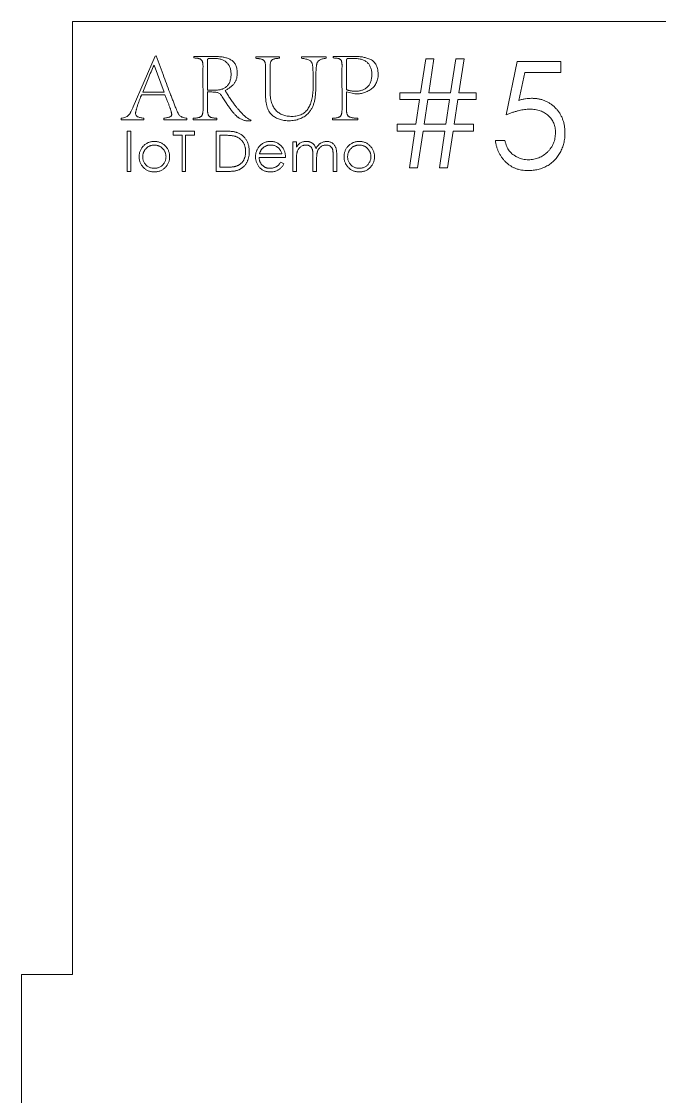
# Model space of a CAD drawing. Header units: millimetres. Extents: x 66 to 8082, y 89 to 5825.
# Drawn here: x 1377.4 to 1528, y 2016.9 to 2270.7 of the extents above; entities that cross this region are included whole.
import ezdxf

# ---------------------------------------------------------------- set-up
doc = ezdxf.new("R2010")
doc.units = ezdxf.units.MM
doc.layers.add('CUT THROUGH- Outside Line', color=3, linetype='Continuous')
doc.layers.add('FILL- 3mm', color=1, linetype='Continuous')

msp = doc.modelspace()

# ---------------------------------------------------------------- linework, layer by layer
at = {"layer": 'CUT THROUGH- Outside Line', "linetype": 'Continuous', "lineweight": 15}
for p, q in [((1389.39, 2270.71), (1389.39, 2045.71)), ((1531.39, 2270.71), (1389.39, 2270.71)), ((1377.39, 2045.71), (1377.39, 1745.71)), ((1389.39, 2045.71), (1377.39, 2045.71))]:
    msp.add_line(p, q, dxfattribs=at)
at = {"layer": 'FILL- 3mm', "linetype": 'Continuous', "lineweight": 15}
for p, q in [((1408.9, 2262.51), (1403.73, 2250.55)), ((1409.19, 2262.63), (1408.9, 2262.51)), ((1410.79, 2258.23), (1409.19, 2262.63)), ((1423.42, 2262.41), (1418.04, 2262.42)), ((1418.04, 2262.42), (1418.04, 2262.11)), ((1421.3, 2254.49), (1421.3, 2261.41)), ((1438.25, 2262.39), (1432.67, 2262.39)), ((1432.67, 2262.39), (1432.67, 2262.02)), ((1438.24, 2262.02), (1438.25, 2262.39)), ((1449.29, 2262.39), (1443.43, 2262.39)), ((1443.43, 2262.39), (1443.43, 2262.02)), ((1449.28, 2262.02), (1449.29, 2262.39)), ((1456.4, 2262.41), (1450.94, 2262.42)), ((1450.94, 2262.42), (1450.94, 2262.11)), ((1454.1, 2254.61), (1454.1, 2261.35)), ((1471.58, 2253.87), (1472.78, 2261.93)), ((1472.78, 2261.93), (1474.73, 2261.93)), ((1474.73, 2261.93), (1473.52, 2253.87)), ((1478.66, 2253.87), (1479.87, 2261.93)), ((1479.87, 2261.93), (1481.82, 2261.93)), ((1481.82, 2261.93), (1480.61, 2253.87)), ((1491.8, 2248.71), (1494.37, 2261.28)), ((1494.37, 2261.28), (1504.69, 2261.28)), ((1504.69, 2261.28), (1504.69, 2258.7)), ((1408.66, 2260.42), (1408.71, 2260.42)), ((1408.71, 2260.42), (1411.03, 2254.05)), ((1420.22, 2259.77), (1420.23, 2250.2)), ((1434.97, 2259.57), (1434.98, 2253.59)), ((1436.05, 2254.33), (1436.05, 2259.57)), ((1453.02, 2259.73), (1453.03, 2250.26)), ((1496.14, 2258.7), (1494.78, 2252.09)), ((1504.69, 2258.7), (1496.14, 2258.7)), ((1446.2, 2256.45), (1446.2, 2255.2)), ((1446.83, 2255.32), (1446.84, 2256.45)), ((1411.03, 2254.05), (1406.02, 2254.05)), ((1422.74, 2254.49), (1421.3, 2254.49)), ((1421.3, 2250.2), (1421.3, 2254.08)), ((1454.1, 2250.21), (1454.1, 2254.11)), ((1454.1, 2254.11), (1456.04, 2253.66)), ((1466.66, 2253.87), (1471.58, 2253.87)), ((1466.66, 2252.26), (1466.66, 2253.87)), ((1473.52, 2253.87), (1478.66, 2253.87)), ((1480.61, 2253.87), (1484.71, 2253.87)), ((1484.71, 2253.87), (1484.71, 2252.26)), ((1405.73, 2253.41), (1411.24, 2253.42)), ((1471.33, 2252.26), (1466.66, 2252.26)), ((1470.46, 2246.46), (1471.33, 2252.26)), ((1473.28, 2252.26), (1472.41, 2246.46)), ((1478.42, 2252.26), (1473.28, 2252.26)), ((1477.55, 2246.46), (1478.42, 2252.26)), ((1480.37, 2252.26), (1479.5, 2246.46)), ((1484.71, 2252.26), (1480.37, 2252.26)), ((1400.87, 2247.87), (1400.87, 2247.49)), ((1400.87, 2247.49), (1406.28, 2247.49)), ((1406.28, 2247.49), (1406.28, 2247.87)), ((1410.98, 2247.87), (1410.98, 2247.49)), ((1410.98, 2247.49), (1416.44, 2247.49)), ((1416.44, 2247.49), (1416.44, 2247.87)), ((1417.92, 2247.87), (1417.92, 2247.49)), ((1417.92, 2247.49), (1423.52, 2247.49)), ((1423.52, 2247.49), (1423.52, 2247.87)), ((1431.48, 2247.25), (1431.56, 2247.45)), ((1450.79, 2247.87), (1450.79, 2247.49)), ((1450.79, 2247.49), (1456.74, 2247.49)), ((1456.74, 2247.49), (1456.74, 2247.87)), ((1466.02, 2246.46), (1470.46, 2246.46)), ((1466.02, 2244.85), (1466.02, 2246.46)), ((1472.41, 2246.46), (1477.55, 2246.46)), ((1479.5, 2246.46), (1484.06, 2246.46)), ((1484.06, 2246.46), (1484.06, 2244.85)), ((1402.33, 2244.84), (1403.18, 2244.84)), ((1402.33, 2235.32), (1402.33, 2244.84)), ((1403.18, 2244.84), (1403.18, 2235.32)), ((1413.2, 2244.84), (1418.2, 2244.84)), ((1413.2, 2243.86), (1413.2, 2244.84)), ((1415.27, 2243.86), (1413.2, 2243.86)), ((1415.27, 2235.32), (1415.27, 2243.86)), ((1416.13, 2243.86), (1416.13, 2235.32)), ((1418.2, 2243.86), (1416.13, 2243.86)), ((1418.2, 2244.84), (1418.2, 2243.86)), ((1423.33, 2244.84), (1425.26, 2244.84)), ((1423.33, 2235.32), (1423.33, 2244.84)), ((1424.19, 2243.86), (1424.19, 2236.29)), ((1424.86, 2243.86), (1424.19, 2243.86)), ((1470.22, 2244.85), (1466.02, 2244.85)), ((1468.92, 2236.15), (1470.22, 2244.85)), ((1472.17, 2244.85), (1470.87, 2236.15)), ((1477.31, 2244.85), (1472.17, 2244.85)), ((1476.01, 2236.15), (1477.31, 2244.85)), ((1479.26, 2244.85), (1477.95, 2236.15)), ((1484.06, 2244.85), (1479.26, 2244.85)), ((1441.41, 2242.28), (1442.26, 2242.28)), ((1441.41, 2235.32), (1441.41, 2242.28)), ((1442.26, 2242.28), (1442.26, 2241.07)), ((1489.22, 2242.59), (1491.47, 2242.59)), ((1439.7, 2238.61), (1433.47, 2238.61)), ((1433.56, 2239.47), (1438.84, 2239.47)), ((1446.17, 2235.32), (1446.17, 2238.86)), ((1450.93, 2235.32), (1450.93, 2239.09)), ((1451.79, 2239.09), (1451.79, 2235.32)), ((1424.19, 2236.29), (1425.28, 2236.29)), ((1438.57, 2237.51), (1439.33, 2237.12)), ((1442.26, 2238.25), (1442.26, 2235.32)), ((1447.02, 2238.02), (1447.02, 2235.32)), ((1470.87, 2236.15), (1468.92, 2236.15)), ((1477.95, 2236.15), (1476.01, 2236.15)), ((1403.18, 2235.32), (1402.33, 2235.32)), ((1416.13, 2235.32), (1415.27, 2235.32)), ((1426.28, 2235.32), (1423.33, 2235.32)), ((1442.26, 2235.32), (1441.41, 2235.32)), ((1447.02, 2235.32), (1446.17, 2235.32)), ((1451.79, 2235.32), (1450.93, 2235.32))]:
    msp.add_line(p, q, dxfattribs=at)
for points, knots in [([(1418.04, 2262.11), (1418.15, 2262.1), (1418.37, 2262.09), (1418.68, 2262.06), (1418.96, 2262.02), (1419.21, 2261.96), (1419.43, 2261.9), (1419.61, 2261.82), (1419.76, 2261.72), (1419.88, 2261.62), (1419.98, 2261.49), (1420.05, 2261.33), (1420.12, 2261.14), (1420.17, 2260.92), (1420.2, 2260.68), (1420.22, 2260.4), (1420.23, 2260.09), (1420.23, 2259.88), (1420.22, 2259.77)], [0, 0, 0, 0, 0.089186, 0.170664, 0.243625, 0.309343, 0.367389, 0.418052, 0.463292, 0.503694, 0.54379, 0.589223, 0.640229, 0.697066, 0.761835, 0.833317, 0.912662, 1, 1, 1, 1]), ([(1421.3, 2261.41), (1421.3, 2261.46), (1421.3, 2261.56), (1421.31, 2261.68), (1421.33, 2261.78), (1421.36, 2261.87), (1421.42, 2261.94), (1421.48, 2261.95), (1421.51, 2261.95)], [0, 0, 0, 0, 0.238334, 0.438584, 0.593058, 0.707364, 0.867753, 1, 1, 1, 1]), ([(1421.51, 2261.95), (1421.57, 2261.96), (1421.73, 2261.98), (1422, 2261.99), (1422.36, 2262), (1422.62, 2262), (1422.76, 2262)], [0, 0, 0, 0, 0.157258, 0.374293, 0.657019, 1, 1, 1, 1]), ([(1422.76, 2262), (1422.91, 2262), (1423.21, 2262), (1423.64, 2261.95), (1424.05, 2261.89), (1424.43, 2261.79), (1424.79, 2261.67), (1425.13, 2261.51), (1425.44, 2261.33), (1425.73, 2261.11), (1425.99, 2260.87), (1426.22, 2260.59), (1426.41, 2260.28), (1426.56, 2259.94), (1426.69, 2259.56), (1426.78, 2259.15), (1426.83, 2258.71), (1426.84, 2258.4), (1426.85, 2258.25)], [0, 0, 0, 0, 0.071695, 0.140422, 0.20541, 0.267571, 0.327331, 0.385887, 0.442601, 0.498856, 0.554935, 0.610907, 0.667717, 0.726994, 0.789325, 0.855467, 0.925512, 1, 1, 1, 1]), ([(1428.32, 2258.61), (1428.31, 2258.8), (1428.29, 2259.15), (1428.2, 2259.66), (1428.07, 2260.12), (1427.9, 2260.53), (1427.68, 2260.9), (1427.41, 2261.22), (1427.1, 2261.48), (1426.75, 2261.7), (1426.38, 2261.88), (1425.99, 2262.04), (1425.59, 2262.16), (1425.17, 2262.27), (1424.75, 2262.35), (1424.32, 2262.39), (1423.87, 2262.42), (1423.57, 2262.41), (1423.42, 2262.41)], [0, 0, 0, 0, 0.0780559, 0.1500811, 0.2173398, 0.2802933, 0.3400858, 0.3977363, 0.4549608, 0.5131013, 0.5724732, 0.6311642, 0.6908321, 0.7505059, 0.8113509, 0.8725118, 0.9358154, 1, 1, 1, 1]), ([(1432.67, 2262.02), (1432.79, 2262.01), (1433.02, 2261.99), (1433.35, 2261.96), (1433.65, 2261.91), (1433.91, 2261.85), (1434.14, 2261.77), (1434.33, 2261.7), (1434.49, 2261.6), (1434.62, 2261.49), (1434.72, 2261.35), (1434.8, 2261.19), (1434.87, 2261), (1434.92, 2260.77), (1434.95, 2260.52), (1434.98, 2260.23), (1434.98, 2259.91), (1434.98, 2259.68), (1434.97, 2259.57)], [0, 0, 0, 0, 0.090003, 0.173003, 0.247225, 0.313439, 0.371782, 0.423583, 0.468644, 0.508396, 0.547847, 0.592715, 0.642189, 0.698905, 0.763354, 0.834173, 0.913261, 1, 1, 1, 1]), ([(1436.05, 2259.57), (1436.05, 2259.68), (1436.04, 2259.89), (1436.05, 2260.2), (1436.06, 2260.48), (1436.1, 2260.73), (1436.15, 2260.96), (1436.21, 2261.16), (1436.29, 2261.33), (1436.38, 2261.49), (1436.5, 2261.61), (1436.65, 2261.73), (1436.84, 2261.81), (1437.05, 2261.89), (1437.3, 2261.95), (1437.59, 2261.99), (1437.9, 2262.01), (1438.13, 2262.02), (1438.24, 2262.02)], [0, 0, 0, 0, 0.083863, 0.161012, 0.2314, 0.296235, 0.353857, 0.406486, 0.454971, 0.497779, 0.540102, 0.586553, 0.637713, 0.695543, 0.759656, 0.831607, 0.911566, 1, 1, 1, 1]), ([(1443.43, 2262.02), (1443.63, 2262), (1443.99, 2261.96), (1444.49, 2261.86), (1444.92, 2261.75), (1445.27, 2261.6), (1445.56, 2261.42), (1445.78, 2261.21), (1445.94, 2260.97), (1445.99, 2260.79), (1446.01, 2260.7)], [0, 0, 0, 0, 0.189029, 0.354137, 0.497237, 0.618134, 0.723504, 0.819328, 0.908684, 1, 1, 1, 1]), ([(1447.07, 2260.72), (1447.1, 2260.81), (1447.15, 2260.98), (1447.28, 2261.22), (1447.48, 2261.43), (1447.74, 2261.61), (1448.05, 2261.75), (1448.41, 2261.87), (1448.83, 2261.96), (1449.12, 2262), (1449.28, 2262.02)], [0, 0, 0, 0, 0.098742, 0.197038, 0.299038, 0.410701, 0.533516, 0.671111, 0.826568, 1, 1, 1, 1]), ([(1450.94, 2262.11), (1451.05, 2262.1), (1451.28, 2262.09), (1451.6, 2262.07), (1451.89, 2262.03), (1452.13, 2261.97), (1452.35, 2261.91), (1452.52, 2261.82), (1452.66, 2261.73), (1452.77, 2261.61), (1452.84, 2261.47), (1452.91, 2261.31), (1452.96, 2261.12), (1453, 2260.9), (1453.02, 2260.65), (1453.04, 2260.37), (1453.04, 2260.06), (1453.03, 2259.84), (1453.02, 2259.73)], [0, 0, 0, 0, 0.091823, 0.174655, 0.249137, 0.314644, 0.371658, 0.420916, 0.464281, 0.502637, 0.542405, 0.58743, 0.638062, 0.695737, 0.76096, 0.832988, 0.912921, 1, 1, 1, 1]), ([(1454.1, 2261.35), (1454.1, 2261.41), (1454.1, 2261.51), (1454.11, 2261.64), (1454.13, 2261.75), (1454.16, 2261.84), (1454.22, 2261.93), (1454.3, 2261.95), (1454.34, 2261.95)], [0, 0, 0, 0, 0.233369, 0.42561, 0.57137, 0.677458, 0.840688, 1, 1, 1, 1]), ([(1454.34, 2261.95), (1454.4, 2261.96), (1454.55, 2261.99), (1454.82, 2262), (1455.17, 2262.01), (1455.43, 2262), (1455.57, 2262)], [0, 0, 0, 0, 0.152156, 0.370009, 0.651579, 1, 1, 1, 1]), ([(1455.57, 2262), (1455.75, 2262), (1456.11, 2262), (1456.61, 2261.96), (1457.09, 2261.89), (1457.53, 2261.79), (1457.93, 2261.66), (1458.3, 2261.5), (1458.64, 2261.3), (1458.94, 2261.08), (1459.2, 2260.82), (1459.44, 2260.53), (1459.63, 2260.21), (1459.79, 2259.86), (1459.92, 2259.48), (1460, 2259.06), (1460.06, 2258.62), (1460.07, 2258.32), (1460.07, 2258.16)], [0, 0, 0, 0, 0.080108, 0.154881, 0.225574, 0.291731, 0.354097, 0.413346, 0.470384, 0.525441, 0.579218, 0.633296, 0.688332, 0.744597, 0.803434, 0.865081, 0.930478, 1, 1, 1, 1]), ([(1461.58, 2258.28), (1461.56, 2258.51), (1461.52, 2258.94), (1461.41, 2259.56), (1461.23, 2260.11), (1461, 2260.6), (1460.73, 2261.02), (1460.39, 2261.36), (1460, 2261.64), (1459.56, 2261.84), (1459.12, 2262), (1458.68, 2262.13), (1458.26, 2262.24), (1457.86, 2262.33), (1457.47, 2262.39), (1457.1, 2262.42), (1456.74, 2262.44), (1456.51, 2262.42), (1456.4, 2262.41)], [0, 0, 0, 0, 0.090341, 0.173096, 0.248427, 0.318243, 0.383933, 0.446503, 0.508952, 0.572273, 0.63542, 0.695699, 0.752926, 0.807211, 0.859058, 0.90827, 0.955024, 1, 1, 1, 1]), ([(1406.02, 2254.05), (1406.22, 2254.56), (1406.62, 2255.62), (1407.27, 2257.2), (1407.95, 2258.81), (1408.43, 2259.89), (1408.66, 2260.42)], [0, 0, 0, 0, 0.239737, 0.490038, 0.745473, 1, 1, 1, 1]), ([(1425.43, 2254.45), (1425.65, 2254.55), (1426.07, 2254.76), (1426.65, 2255.15), (1427.15, 2255.58), (1427.5, 2255.97), (1427.74, 2256.32), (1427.89, 2256.6), (1428.03, 2256.89), (1428.13, 2257.2), (1428.21, 2257.53), (1428.28, 2257.88), (1428.31, 2258.24), (1428.32, 2258.49), (1428.32, 2258.61)], [0, 0, 0, 0, 0.135396, 0.262394, 0.382767, 0.499489, 0.55717, 0.615544, 0.674757, 0.735295, 0.79761, 0.862855, 0.929997, 1, 1, 1, 1]), ([(1446.01, 2260.7), (1446.03, 2260.61), (1446.07, 2260.41), (1446.11, 2260.08), (1446.15, 2259.7), (1446.17, 2259.34), (1446.18, 2259.02), (1446.19, 2258.74), (1446.19, 2258.43), (1446.2, 2258.09), (1446.2, 2257.72), (1446.2, 2257.33), (1446.2, 2256.9), (1446.2, 2256.6), (1446.2, 2256.45)], [0, 0, 0, 0, 0.065095, 0.142532, 0.233342, 0.336869, 0.395066, 0.460502, 0.53319, 0.61235, 0.698767, 0.792448, 0.89259, 1, 1, 1, 1]), ([(1446.84, 2256.45), (1446.84, 2256.6), (1446.84, 2256.9), (1446.84, 2257.33), (1446.85, 2257.73), (1446.86, 2258.1), (1446.87, 2258.44), (1446.88, 2258.75), (1446.89, 2259.03), (1446.91, 2259.35), (1446.94, 2259.71), (1446.98, 2260.1), (1447.02, 2260.43), (1447.06, 2260.63), (1447.07, 2260.72)], [0, 0, 0, 0, 0.107482, 0.207874, 0.301049, 0.387819, 0.466561, 0.538882, 0.604013, 0.661977, 0.765154, 0.856416, 0.934115, 1, 1, 1, 1]), ([(1413.86, 2250.14), (1413.74, 2250.44), (1413.5, 2251.04), (1413.15, 2251.96), (1412.77, 2252.93), (1412.25, 2254.29), (1411.59, 2256.06), (1411.06, 2257.5), (1410.79, 2258.23)], [0, 0, 0, 0, 0.109387, 0.22402, 0.343819, 0.468869, 0.729107, 1, 1, 1, 1]), ([(1426.85, 2258.25), (1426.84, 2258.08), (1426.83, 2257.75), (1426.77, 2257.29), (1426.67, 2256.85), (1426.54, 2256.45), (1426.37, 2256.09), (1426.15, 2255.76), (1425.91, 2255.47), (1425.72, 2255.31), (1425.62, 2255.23)], [0, 0, 0, 0, 0.148963, 0.288773, 0.419547, 0.543302, 0.661823, 0.776024, 0.888114, 1, 1, 1, 1]), ([(1456.04, 2253.66), (1456.19, 2253.64), (1456.49, 2253.62), (1456.95, 2253.63), (1457.41, 2253.68), (1457.86, 2253.78), (1458.32, 2253.91), (1458.77, 2254.08), (1459.22, 2254.3), (1459.66, 2254.55), (1460.09, 2254.84), (1460.46, 2255.2), (1460.78, 2255.59), (1461.05, 2256.04), (1461.27, 2256.53), (1461.43, 2257.07), (1461.54, 2257.66), (1461.57, 2258.07), (1461.58, 2258.28)], [0, 0, 0, 0, 0.055962, 0.111923, 0.168224, 0.2249, 0.282396, 0.341379, 0.402344, 0.465268, 0.528643, 0.590537, 0.652425, 0.715621, 0.780968, 0.849504, 0.92227, 1, 1, 1, 1]), ([(1460.07, 2258.16), (1460.06, 2257.99), (1460.05, 2257.67), (1459.99, 2257.2), (1459.89, 2256.77), (1459.77, 2256.37), (1459.61, 2256.01), (1459.42, 2255.69), (1459.19, 2255.4), (1458.92, 2255.15), (1458.64, 2254.93), (1458.33, 2254.75), (1458.01, 2254.59), (1457.67, 2254.46), (1457.32, 2254.36), (1456.95, 2254.29), (1456.56, 2254.25), (1456.29, 2254.25), (1456.15, 2254.25)], [0, 0, 0, 0, 0.07992, 0.154833, 0.224848, 0.290191, 0.35257, 0.412375, 0.470335, 0.527556, 0.58451, 0.640943, 0.697653, 0.754908, 0.813394, 0.873428, 0.935483, 1, 1, 1, 1]), ([(1421.3, 2254.08), (1421.53, 2254.08), (1421.95, 2254.08), (1422.55, 2254.07), (1423.05, 2254.02), (1423.47, 2253.97), (1423.82, 2253.87), (1424.13, 2253.71), (1424.4, 2253.49), (1424.53, 2253.31), (1424.6, 2253.21)], [0, 0, 0, 0, 0.1924351, 0.3579991, 0.4979915, 0.6127004, 0.7110355, 0.8065771, 0.9008212, 1, 1, 1, 1]), ([(1425.62, 2255.23), (1425.54, 2255.16), (1425.37, 2255.03), (1425.09, 2254.87), (1424.78, 2254.75), (1424.45, 2254.65), (1424.07, 2254.57), (1423.66, 2254.52), (1423.21, 2254.49), (1422.9, 2254.49), (1422.74, 2254.49)], [0, 0, 0, 0, 0.102808, 0.207293, 0.316422, 0.431051, 0.554733, 0.690534, 0.838076, 1, 1, 1, 1]), ([(1427.54, 2251.22), (1427.34, 2251.49), (1426.93, 2252.07), (1426.45, 2252.8), (1426.07, 2253.38), (1425.82, 2253.78), (1425.61, 2254.13), (1425.49, 2254.35), (1425.43, 2254.45)], [0, 0, 0, 0, 0.264867, 0.54572, 0.683206, 0.804151, 0.910553, 1, 1, 1, 1]), ([(1434.98, 2253.59), (1434.98, 2253.43), (1434.97, 2253.12), (1435, 2252.66), (1435.03, 2252.22), (1435.08, 2251.81), (1435.13, 2251.43), (1435.21, 2251.06), (1435.29, 2250.72), (1435.43, 2250.31), (1435.62, 2249.83), (1435.92, 2249.31), (1436.27, 2248.85), (1436.55, 2248.6), (1436.69, 2248.47)], [0, 0, 0, 0, 0.086568, 0.169157, 0.246935, 0.32071, 0.391069, 0.457123, 0.519993, 0.578799, 0.690292, 0.796752, 0.898977, 1, 1, 1, 1]), ([(1441.21, 2248.31), (1441.01, 2248.31), (1440.63, 2248.31), (1440.06, 2248.38), (1439.54, 2248.49), (1439.04, 2248.64), (1438.58, 2248.85), (1438.16, 2249.1), (1437.77, 2249.4), (1437.41, 2249.74), (1437.09, 2250.14), (1436.81, 2250.58), (1436.58, 2251.08), (1436.39, 2251.63), (1436.24, 2252.23), (1436.13, 2252.88), (1436.06, 2253.59), (1436.05, 2254.07), (1436.05, 2254.33)], [0, 0, 0, 0, 0.065293, 0.127563, 0.186583, 0.243468, 0.298678, 0.352952, 0.406835, 0.461045, 0.516632, 0.573908, 0.634335, 0.6983, 0.766403, 0.839078, 0.916858, 1, 1, 1, 1]), ([(1446.2, 2255.2), (1446.2, 2254.95), (1446.19, 2254.45), (1446.14, 2253.73), (1446.06, 2253.04), (1445.94, 2252.4), (1445.78, 2251.79), (1445.58, 2251.23), (1445.35, 2250.7), (1445.09, 2250.21), (1444.78, 2249.77), (1444.41, 2249.39), (1444, 2249.06), (1443.54, 2248.79), (1443.02, 2248.58), (1442.46, 2248.43), (1441.85, 2248.33), (1441.43, 2248.31), (1441.21, 2248.31)], [0, 0, 0, 0, 0.078613, 0.153361, 0.224569, 0.292114, 0.356356, 0.417999, 0.4773, 0.53451, 0.589774, 0.643765, 0.697606, 0.752347, 0.809181, 0.868781, 0.932054, 1, 1, 1, 1]), ([(1444.96, 2248.94), (1445.05, 2249.04), (1445.22, 2249.22), (1445.46, 2249.52), (1445.68, 2249.83), (1445.88, 2250.16), (1446.06, 2250.5), (1446.21, 2250.85), (1446.34, 2251.21), (1446.5, 2251.72), (1446.64, 2252.42), (1446.76, 2253.31), (1446.83, 2254.29), (1446.83, 2254.96), (1446.83, 2255.32)], [0, 0, 0, 0, 0.056676, 0.112911, 0.168237, 0.223863, 0.2795, 0.335645, 0.392355, 0.449709, 0.570812, 0.702501, 0.845378, 1, 1, 1, 1]), ([(1456.15, 2254.25), (1456.02, 2254.25), (1455.77, 2254.26), (1455.4, 2254.28), (1455.09, 2254.32), (1454.81, 2254.38), (1454.58, 2254.44), (1454.39, 2254.5), (1454.23, 2254.55), (1454.14, 2254.59), (1454.1, 2254.61)], [0, 0, 0, 0, 0.191776, 0.364164, 0.51615, 0.649798, 0.763446, 0.860885, 0.939123, 1, 1, 1, 1]), ([(1404.3, 2249.02), (1404.31, 2249.09), (1404.33, 2249.23), (1404.37, 2249.45), (1404.42, 2249.7), (1404.5, 2249.97), (1404.58, 2250.27), (1404.68, 2250.6), (1404.8, 2250.95), (1404.93, 2251.33), (1405.06, 2251.7), (1405.19, 2252.04), (1405.3, 2252.35), (1405.41, 2252.63), (1405.5, 2252.88), (1405.59, 2253.09), (1405.66, 2253.26), (1405.71, 2253.37), (1405.73, 2253.41)], [0, 0, 0, 0, 0.041947, 0.090344, 0.145164, 0.20664, 0.273719, 0.348475, 0.429094, 0.517, 0.603745, 0.683693, 0.754942, 0.819405, 0.876131, 0.92513, 0.966413, 1, 1, 1, 1]), ([(1411.24, 2253.42), (1411.35, 2253.15), (1411.55, 2252.63), (1411.86, 2251.88), (1412.12, 2251.17), (1412.32, 2250.62), (1412.47, 2250.21), (1412.56, 2249.94), (1412.64, 2249.68), (1412.71, 2249.45), (1412.76, 2249.25), (1412.8, 2249.07), (1412.82, 2248.91), (1412.83, 2248.81), (1412.83, 2248.77)], [0, 0, 0, 0, 0.176474, 0.34096, 0.49316, 0.633843, 0.69831, 0.757907, 0.811332, 0.859943, 0.902436, 0.940219, 0.972697, 1, 1, 1, 1]), ([(1424.6, 2253.21), (1424.71, 2253.04), (1424.92, 2252.7), (1425.23, 2252.21), (1425.52, 2251.74), (1425.81, 2251.31), (1426.09, 2250.89), (1426.36, 2250.5), (1426.62, 2250.14), (1426.88, 2249.81), (1427.12, 2249.49), (1427.35, 2249.2), (1427.58, 2248.94), (1427.8, 2248.71), (1428, 2248.5), (1428.2, 2248.32), (1428.39, 2248.16), (1428.63, 2247.98), (1428.92, 2247.8), (1429.27, 2247.61), (1429.63, 2247.47), (1430, 2247.35), (1430.36, 2247.27), (1430.74, 2247.23), (1431.11, 2247.21), (1431.36, 2247.24), (1431.48, 2247.25)], [0, 0, 0, 0, 0.062761, 0.1230248, 0.1801147, 0.2349172, 0.2865549, 0.3357308, 0.3822507, 0.4257654, 0.4667137, 0.5049834, 0.5408846, 0.5739469, 0.6044643, 0.6322247, 0.6577979, 0.6807689, 0.7237171, 0.7651963, 0.805335, 0.8450388, 0.8837251, 0.9221276, 0.9610189, 1, 1, 1, 1]), ([(1431.56, 2247.45), (1431.48, 2247.47), (1431.31, 2247.53), (1431.07, 2247.65), (1430.82, 2247.79), (1430.57, 2247.96), (1430.31, 2248.15), (1430.05, 2248.38), (1429.78, 2248.63), (1429.43, 2249), (1428.98, 2249.48), (1428.48, 2250.07), (1427.99, 2250.64), (1427.69, 2251.02), (1427.54, 2251.22)], [0, 0, 0, 0, 0.0454515, 0.0931833, 0.1442869, 0.1985145, 0.2566164, 0.3187003, 0.384592, 0.4543782, 0.5962337, 0.7343844, 0.8691901, 1, 1, 1, 1]), ([(1494.78, 2252.09), (1495.05, 2252.17), (1495.56, 2252.31), (1496.32, 2252.47), (1497.05, 2252.56), (1497.52, 2252.57), (1497.74, 2252.58)], [0, 0, 0, 0, 0.2750684, 0.5329015, 0.7739735, 1, 1, 1, 1]), ([(1497.74, 2252.58), (1498.02, 2252.57), (1498.58, 2252.56), (1499.38, 2252.45), (1500.15, 2252.27), (1500.89, 2252.01), (1501.58, 2251.69), (1502.23, 2251.29), (1502.85, 2250.82), (1503.43, 2250.28), (1503.95, 2249.68), (1504.41, 2249.04), (1504.79, 2248.36), (1505.11, 2247.64), (1505.36, 2246.88), (1505.52, 2246.07), (1505.63, 2245.23), (1505.65, 2244.65), (1505.65, 2244.36)], [0, 0, 0, 0, 0.065808, 0.129394, 0.190894, 0.251281, 0.310815, 0.370371, 0.430768, 0.492881, 0.555104, 0.616067, 0.677256, 0.73826, 0.800762, 0.864778, 0.931045, 1, 1, 1, 1]), ([(1403.73, 2250.55), (1403.68, 2250.42), (1403.59, 2250.19), (1403.44, 2249.85), (1403.3, 2249.55), (1403.15, 2249.28), (1403.01, 2249.04), (1402.88, 2248.84), (1402.74, 2248.67), (1402.56, 2248.48), (1402.28, 2248.28), (1401.88, 2248.11), (1401.41, 2247.96), (1401.06, 2247.9), (1400.87, 2247.87)], [0, 0, 0, 0, 0.094873, 0.181732, 0.261555, 0.334075, 0.399077, 0.45743, 0.50921, 0.554943, 0.645163, 0.748078, 0.865624, 1, 1, 1, 1]), ([(1406.28, 2247.87), (1406.13, 2247.89), (1405.83, 2247.93), (1405.43, 2248.02), (1405.09, 2248.11), (1404.8, 2248.21), (1404.57, 2248.34), (1404.41, 2248.53), (1404.32, 2248.76), (1404.31, 2248.93), (1404.3, 2249.02)], [0, 0, 0, 0, 0.187801, 0.350163, 0.489421, 0.607119, 0.70652, 0.797929, 0.893446, 1, 1, 1, 1]), ([(1412.83, 2248.77), (1412.83, 2248.7), (1412.83, 2248.58), (1412.74, 2248.4), (1412.6, 2248.26), (1412.4, 2248.16), (1412.14, 2248.08), (1411.82, 2248), (1411.42, 2247.92), (1411.13, 2247.88), (1410.98, 2247.87)], [0, 0, 0, 0, 0.086006, 0.165252, 0.249477, 0.345889, 0.463722, 0.611502, 0.7903, 1, 1, 1, 1]), ([(1416.44, 2247.87), (1416.25, 2247.89), (1415.91, 2247.94), (1415.45, 2248.07), (1415.07, 2248.23), (1414.77, 2248.43), (1414.53, 2248.73), (1414.31, 2249.11), (1414.07, 2249.59), (1413.93, 2249.95), (1413.86, 2250.14)], [0, 0, 0, 0, 0.15008, 0.277766, 0.385014, 0.475869, 0.56967, 0.68801, 0.830304, 1, 1, 1, 1]), ([(1420.23, 2250.2), (1420.23, 2250.09), (1420.23, 2249.88), (1420.23, 2249.59), (1420.2, 2249.32), (1420.17, 2249.08), (1420.11, 2248.86), (1420.05, 2248.67), (1419.97, 2248.51), (1419.87, 2248.37), (1419.74, 2248.25), (1419.58, 2248.16), (1419.39, 2248.07), (1419.16, 2248), (1418.9, 2247.94), (1418.6, 2247.91), (1418.27, 2247.87), (1418.04, 2247.87), (1417.92, 2247.87)], [0, 0, 0, 0, 0.082487, 0.15725, 0.225311, 0.286895, 0.342333, 0.392905, 0.437998, 0.479723, 0.52153, 0.567592, 0.620891, 0.679996, 0.74768, 0.823146, 0.90781, 1, 1, 1, 1]), ([(1423.52, 2247.87), (1423.4, 2247.87), (1423.18, 2247.87), (1422.86, 2247.91), (1422.57, 2247.94), (1422.32, 2248), (1422.1, 2248.07), (1421.92, 2248.16), (1421.76, 2248.25), (1421.64, 2248.37), (1421.55, 2248.51), (1421.47, 2248.67), (1421.4, 2248.86), (1421.35, 2249.08), (1421.32, 2249.32), (1421.29, 2249.59), (1421.29, 2249.88), (1421.3, 2250.09), (1421.3, 2250.2)], [0, 0, 0, 0, 0.0908996, 0.1728545, 0.2472059, 0.3136581, 0.3722597, 0.4242137, 0.4704521, 0.5124596, 0.5545138, 0.6001103, 0.6516999, 0.7082538, 0.7709446, 0.8403759, 0.9166425, 1, 1, 1, 1]), ([(1436.69, 2248.47), (1436.83, 2248.37), (1437.11, 2248.16), (1437.56, 2247.9), (1438.03, 2247.69), (1438.52, 2247.53), (1439.02, 2247.41), (1439.54, 2247.33), (1440.06, 2247.28), (1440.41, 2247.28), (1440.59, 2247.27)], [0, 0, 0, 0, 0.126393, 0.250263, 0.373692, 0.497554, 0.62188, 0.746855, 0.872432, 1, 1, 1, 1]), ([(1440.59, 2247.27), (1440.8, 2247.28), (1441.21, 2247.29), (1441.83, 2247.38), (1442.43, 2247.51), (1443, 2247.71), (1443.56, 2247.94), (1444.07, 2248.23), (1444.54, 2248.55), (1444.82, 2248.81), (1444.96, 2248.94)], [0, 0, 0, 0, 0.131422, 0.260386, 0.387623, 0.515359, 0.641317, 0.763061, 0.882086, 1, 1, 1, 1]), ([(1453.03, 2250.26), (1453.03, 2250.15), (1453.03, 2249.94), (1453.03, 2249.63), (1453, 2249.36), (1452.97, 2249.11), (1452.92, 2248.89), (1452.86, 2248.69), (1452.78, 2248.53), (1452.68, 2248.38), (1452.56, 2248.27), (1452.41, 2248.16), (1452.22, 2248.08), (1452, 2248.01), (1451.74, 2247.95), (1451.46, 2247.9), (1451.14, 2247.88), (1450.91, 2247.87), (1450.79, 2247.87)], [0, 0, 0, 0, 0.084535, 0.161323, 0.231379, 0.294793, 0.352137, 0.403725, 0.449372, 0.491472, 0.532806, 0.579263, 0.631175, 0.689935, 0.755322, 0.828611, 0.91004, 1, 1, 1, 1]), ([(1456.74, 2247.87), (1456.59, 2247.87), (1456.32, 2247.88), (1455.94, 2247.92), (1455.6, 2247.96), (1455.3, 2248.03), (1455.03, 2248.09), (1454.81, 2248.18), (1454.63, 2248.27), (1454.49, 2248.39), (1454.38, 2248.52), (1454.29, 2248.68), (1454.21, 2248.87), (1454.16, 2249.08), (1454.12, 2249.32), (1454.1, 2249.59), (1454.09, 2249.89), (1454.1, 2250.1), (1454.1, 2250.21)], [0, 0, 0, 0, 0.100639, 0.190883, 0.272537, 0.344476, 0.408321, 0.462911, 0.510733, 0.551582, 0.591292, 0.633375, 0.680589, 0.732438, 0.789945, 0.853358, 0.923847, 1, 1, 1, 1]), ([(1497.33, 2250), (1497.14, 2250), (1496.74, 2249.99), (1496.12, 2249.93), (1495.47, 2249.82), (1494.8, 2249.68), (1494.09, 2249.5), (1493.35, 2249.28), (1492.58, 2249.01), (1492.06, 2248.82), (1491.8, 2248.71)], [0, 0, 0, 0, 0.102203, 0.211023, 0.3251, 0.446502, 0.573788, 0.708901, 0.850358, 1, 1, 1, 1]), ([(1503.4, 2244.45), (1503.39, 2244.65), (1503.38, 2245.05), (1503.31, 2245.63), (1503.18, 2246.17), (1502.99, 2246.69), (1502.76, 2247.18), (1502.48, 2247.64), (1502.14, 2248.07), (1501.75, 2248.47), (1501.32, 2248.83), (1500.85, 2249.14), (1500.35, 2249.41), (1499.82, 2249.63), (1499.24, 2249.79), (1498.64, 2249.92), (1498, 2249.99), (1497.56, 2250), (1497.33, 2250)], [0, 0, 0, 0, 0.065351, 0.127916, 0.18836, 0.247216, 0.30563, 0.36377, 0.422661, 0.482687, 0.5433, 0.604118, 0.664965, 0.727413, 0.791468, 0.858055, 0.927037, 1, 1, 1, 1]), ([(1427.78, 2243.6), (1427.7, 2243.62), (1427.53, 2243.67), (1427.26, 2243.72), (1426.95, 2243.76), (1426.6, 2243.8), (1426.21, 2243.83), (1425.79, 2243.85), (1425.34, 2243.86), (1425.02, 2243.86), (1424.86, 2243.86)], [0, 0, 0, 0, 0.084319, 0.179285, 0.286583, 0.405111, 0.535593, 0.67819, 0.832976, 1, 1, 1, 1]), ([(1425.26, 2244.84), (1425.42, 2244.84), (1425.75, 2244.84), (1426.21, 2244.82), (1426.65, 2244.8), (1427.04, 2244.76), (1427.4, 2244.71), (1427.73, 2244.65), (1428.02, 2244.58), (1428.19, 2244.53), (1428.28, 2244.5)], [0, 0, 0, 0, 0.164289, 0.317406, 0.458844, 0.589367, 0.707831, 0.81577, 0.91288, 1, 1, 1, 1]), ([(1430.29, 2239.96), (1430.29, 2240.07), (1430.29, 2240.29), (1430.25, 2240.61), (1430.2, 2240.92), (1430.13, 2241.22), (1430.04, 2241.5), (1429.92, 2241.77), (1429.79, 2242.04), (1429.63, 2242.28), (1429.46, 2242.51), (1429.27, 2242.72), (1429.06, 2242.92), (1428.84, 2243.09), (1428.6, 2243.25), (1428.34, 2243.39), (1428.07, 2243.5), (1427.88, 2243.57), (1427.78, 2243.6)], [0, 0, 0, 0, 0.070151, 0.137813, 0.203226, 0.267174, 0.330024, 0.391794, 0.453084, 0.514334, 0.575, 0.634865, 0.694116, 0.753442, 0.813126, 0.87408, 0.936007, 1, 1, 1, 1]), ([(1428.28, 2244.5), (1428.39, 2244.46), (1428.61, 2244.37), (1428.92, 2244.22), (1429.21, 2244.04), (1429.48, 2243.84), (1429.74, 2243.62), (1429.98, 2243.37), (1430.19, 2243.1), (1430.39, 2242.82), (1430.57, 2242.51), (1430.73, 2242.19), (1430.86, 2241.85), (1430.96, 2241.5), (1431.05, 2241.14), (1431.1, 2240.76), (1431.14, 2240.36), (1431.15, 2240.09), (1431.15, 2239.96)], [0, 0, 0, 0, 0.061545, 0.121694, 0.181155, 0.239875, 0.298702, 0.357647, 0.417605, 0.478494, 0.540407, 0.602345, 0.665004, 0.728559, 0.793651, 0.860534, 0.929236, 1, 1, 1, 1]), ([(1505.65, 2244.36), (1505.65, 2244.15), (1505.64, 2243.75), (1505.59, 2243.14), (1505.5, 2242.55), (1505.37, 2241.97), (1505.21, 2241.41), (1505.01, 2240.85), (1504.78, 2240.32), (1504.51, 2239.79), (1504.22, 2239.29), (1503.89, 2238.81), (1503.54, 2238.37), (1503.17, 2237.95), (1502.76, 2237.57), (1502.33, 2237.22), (1501.88, 2236.89), (1501.4, 2236.6), (1500.91, 2236.34), (1500.39, 2236.12), (1499.85, 2235.93), (1499.3, 2235.77), (1498.72, 2235.65), (1498.13, 2235.57), (1497.51, 2235.51), (1497.1, 2235.5), (1496.89, 2235.5)], [0, 0, 0, 0, 0.044014, 0.087434, 0.130118, 0.172554, 0.214555, 0.256298, 0.298438, 0.340849, 0.382715, 0.423924, 0.464246, 0.504074, 0.543862, 0.583567, 0.623094, 0.663229, 0.703551, 0.743938, 0.784541, 0.82575, 0.867757, 0.910745, 0.954914, 1, 1, 1, 1]), ([(1497.02, 2238.08), (1497.23, 2238.08), (1497.66, 2238.1), (1498.28, 2238.19), (1498.88, 2238.32), (1499.46, 2238.53), (1500.01, 2238.78), (1500.54, 2239.1), (1501.05, 2239.47), (1501.53, 2239.89), (1501.96, 2240.36), (1502.35, 2240.86), (1502.67, 2241.39), (1502.94, 2241.95), (1503.15, 2242.53), (1503.29, 2243.15), (1503.38, 2243.79), (1503.39, 2244.23), (1503.4, 2244.45)], [0, 0, 0, 0, 0.064207, 0.126425, 0.18768, 0.248216, 0.308305, 0.369661, 0.431699, 0.495947, 0.559758, 0.622295, 0.683911, 0.745092, 0.80674, 0.869087, 0.93329, 1, 1, 1, 1]), ([(1405.14, 2238.78), (1405.14, 2238.89), (1405.15, 2239.12), (1405.19, 2239.46), (1405.27, 2239.79), (1405.37, 2240.11), (1405.51, 2240.41), (1405.67, 2240.71), (1405.87, 2240.99), (1406.02, 2241.16), (1406.09, 2241.25)], [0, 0, 0, 0, 0.1289191, 0.2552377, 0.3786786, 0.5010879, 0.6227137, 0.7462408, 0.871589, 1, 1, 1, 1]), ([(1408.74, 2241.54), (1408.65, 2241.54), (1408.47, 2241.54), (1408.2, 2241.5), (1407.94, 2241.43), (1407.69, 2241.35), (1407.45, 2241.23), (1407.22, 2241.09), (1407, 2240.93), (1406.8, 2240.74), (1406.61, 2240.53), (1406.45, 2240.31), (1406.31, 2240.08), (1406.19, 2239.84), (1406.1, 2239.59), (1406.04, 2239.32), (1406, 2239.05), (1406, 2238.87), (1405.99, 2238.77)], [0, 0, 0, 0, 0.063846, 0.126044, 0.187165, 0.247399, 0.30838, 0.36978, 0.432584, 0.497641, 0.562401, 0.625557, 0.687332, 0.748313, 0.809791, 0.871768, 0.934836, 1, 1, 1, 1]), ([(1406.09, 2241.25), (1406.18, 2241.34), (1406.35, 2241.52), (1406.65, 2241.75), (1406.95, 2241.95), (1407.28, 2242.12), (1407.62, 2242.24), (1407.98, 2242.33), (1408.36, 2242.39), (1408.61, 2242.4), (1408.74, 2242.4)], [0, 0, 0, 0, 0.128498, 0.252713, 0.374819, 0.496436, 0.617911, 0.741288, 0.8687, 1, 1, 1, 1]), ([(1408.74, 2242.4), (1408.87, 2242.4), (1409.13, 2242.39), (1409.51, 2242.33), (1409.86, 2242.24), (1410.21, 2242.12), (1410.53, 2241.96), (1410.84, 2241.76), (1411.13, 2241.52), (1411.3, 2241.34), (1411.39, 2241.25)], [0, 0, 0, 0, 0.131751, 0.258332, 0.382134, 0.503804, 0.624693, 0.746871, 0.871514, 1, 1, 1, 1]), ([(1411.49, 2238.77), (1411.49, 2238.87), (1411.48, 2239.05), (1411.44, 2239.32), (1411.38, 2239.59), (1411.29, 2239.84), (1411.17, 2240.08), (1411.03, 2240.31), (1410.87, 2240.53), (1410.68, 2240.74), (1410.47, 2240.93), (1410.25, 2241.09), (1410.03, 2241.23), (1409.79, 2241.35), (1409.54, 2241.43), (1409.28, 2241.5), (1409.01, 2241.54), (1408.83, 2241.54), (1408.74, 2241.54)], [0, 0, 0, 0, 0.065185, 0.128274, 0.19027, 0.251768, 0.312769, 0.374793, 0.43797, 0.503047, 0.568125, 0.63095, 0.692369, 0.752973, 0.813641, 0.874355, 0.936573, 1, 1, 1, 1]), ([(1411.39, 2241.25), (1411.46, 2241.16), (1411.62, 2240.99), (1411.81, 2240.71), (1411.98, 2240.42), (1412.11, 2240.11), (1412.21, 2239.8), (1412.29, 2239.47), (1412.33, 2239.13), (1412.34, 2238.89), (1412.34, 2238.78)], [0, 0, 0, 0, 0.128157, 0.253834, 0.376506, 0.498534, 0.621368, 0.744565, 0.870634, 1, 1, 1, 1]), ([(1432.61, 2238.78), (1432.62, 2238.88), (1432.62, 2239.1), (1432.66, 2239.41), (1432.72, 2239.72), (1432.81, 2240.01), (1432.92, 2240.3), (1433.06, 2240.58), (1433.22, 2240.85), (1433.35, 2241.02), (1433.42, 2241.1)], [0, 0, 0, 0, 0.128045, 0.253768, 0.377428, 0.500551, 0.623296, 0.746578, 0.872348, 1, 1, 1, 1]), ([(1433.42, 2241.1), (1433.5, 2241.2), (1433.67, 2241.41), (1433.96, 2241.67), (1434.27, 2241.9), (1434.6, 2242.08), (1434.96, 2242.22), (1435.33, 2242.33), (1435.73, 2242.39), (1436, 2242.39), (1436.14, 2242.4)], [0, 0, 0, 0, 0.128835, 0.253589, 0.374643, 0.49534, 0.616325, 0.739759, 0.866842, 1, 1, 1, 1]), ([(1434.39, 2240.89), (1434.34, 2240.85), (1434.25, 2240.77), (1434.13, 2240.62), (1434.01, 2240.47), (1433.9, 2240.3), (1433.8, 2240.11), (1433.71, 2239.91), (1433.63, 2239.7), (1433.58, 2239.55), (1433.56, 2239.47)], [0, 0, 0, 0, 0.109984, 0.22258, 0.3385, 0.458709, 0.585535, 0.717518, 0.854667, 1, 1, 1, 1]), ([(1436.18, 2241.54), (1436.09, 2241.54), (1435.93, 2241.54), (1435.68, 2241.51), (1435.44, 2241.46), (1435.21, 2241.39), (1434.99, 2241.29), (1434.78, 2241.18), (1434.58, 2241.05), (1434.45, 2240.94), (1434.39, 2240.89)], [0, 0, 0, 0, 0.131092, 0.259141, 0.384162, 0.505992, 0.629098, 0.750669, 0.874039, 1, 1, 1, 1]), ([(1436.14, 2242.4), (1436.28, 2242.4), (1436.56, 2242.39), (1436.97, 2242.32), (1437.35, 2242.21), (1437.72, 2242.06), (1438.06, 2241.87), (1438.38, 2241.63), (1438.68, 2241.35), (1438.85, 2241.14), (1438.94, 2241.03)], [0, 0, 0, 0, 0.13204, 0.259033, 0.38188, 0.502258, 0.622752, 0.744743, 0.870109, 1, 1, 1, 1]), ([(1438.84, 2239.47), (1438.81, 2239.58), (1438.75, 2239.8), (1438.62, 2240.1), (1438.48, 2240.37), (1438.31, 2240.6), (1438.12, 2240.81), (1437.91, 2240.99), (1437.66, 2241.15), (1437.39, 2241.29), (1437.1, 2241.41), (1436.8, 2241.48), (1436.49, 2241.54), (1436.28, 2241.54), (1436.18, 2241.54)], [0, 0, 0, 0, 0.09624, 0.185231, 0.267501, 0.3444, 0.419595, 0.496891, 0.576638, 0.660268, 0.745387, 0.83004, 0.914474, 1, 1, 1, 1]), ([(1438.94, 2241.03), (1439, 2240.95), (1439.12, 2240.78), (1439.27, 2240.52), (1439.4, 2240.24), (1439.5, 2239.94), (1439.59, 2239.63), (1439.65, 2239.3), (1439.69, 2238.96), (1439.69, 2238.73), (1439.7, 2238.61)], [0, 0, 0, 0, 0.118522, 0.236255, 0.356174, 0.47725, 0.60154, 0.729618, 0.862158, 1, 1, 1, 1]), ([(1442.26, 2241.07), (1442.34, 2241.17), (1442.49, 2241.38), (1442.73, 2241.64), (1442.97, 2241.87), (1443.14, 2241.99), (1443.23, 2242.05)], [0, 0, 0, 0, 0.283595, 0.543395, 0.780646, 1, 1, 1, 1]), ([(1444.51, 2241.54), (1444.41, 2241.54), (1444.2, 2241.53), (1443.9, 2241.46), (1443.61, 2241.34), (1443.33, 2241.18), (1443.07, 2240.98), (1442.85, 2240.74), (1442.66, 2240.47), (1442.54, 2240.22), (1442.46, 2240), (1442.41, 2239.81), (1442.36, 2239.6), (1442.33, 2239.37), (1442.29, 2239.12), (1442.28, 2238.85), (1442.26, 2238.55), (1442.26, 2238.35), (1442.26, 2238.25)], [0, 0, 0, 0, 0.068677, 0.136871, 0.206114, 0.277538, 0.349772, 0.421251, 0.492911, 0.567027, 0.606614, 0.649704, 0.697303, 0.749086, 0.804881, 0.865485, 0.930237, 1, 1, 1, 1]), ([(1443.23, 2242.05), (1443.34, 2242.1), (1443.57, 2242.21), (1443.92, 2242.32), (1444.29, 2242.39), (1444.54, 2242.39), (1444.66, 2242.4)], [0, 0, 0, 0, 0.2537341, 0.5030351, 0.7500136, 1, 1, 1, 1]), ([(1446.17, 2238.86), (1446.17, 2238.96), (1446.17, 2239.15), (1446.16, 2239.42), (1446.15, 2239.67), (1446.13, 2239.9), (1446.11, 2240.1), (1446.08, 2240.27), (1446.05, 2240.42), (1446, 2240.59), (1445.92, 2240.77), (1445.8, 2240.96), (1445.64, 2241.13), (1445.45, 2241.28), (1445.25, 2241.4), (1445.02, 2241.48), (1444.77, 2241.53), (1444.6, 2241.54), (1444.51, 2241.54)], [0, 0, 0, 0, 0.08253, 0.158779, 0.227738, 0.289946, 0.345499, 0.393896, 0.436374, 0.472122, 0.536384, 0.599078, 0.661948, 0.726311, 0.791771, 0.858647, 0.927305, 1, 1, 1, 1]), ([(1444.66, 2242.4), (1444.75, 2242.4), (1444.91, 2242.39), (1445.16, 2242.35), (1445.4, 2242.29), (1445.63, 2242.2), (1445.84, 2242.1), (1446.04, 2241.97), (1446.22, 2241.83), (1446.38, 2241.67), (1446.52, 2241.48), (1446.65, 2241.26), (1446.77, 2241), (1446.84, 2240.82), (1446.88, 2240.72)], [0, 0, 0, 0, 0.084152, 0.166532, 0.248836, 0.331246, 0.412957, 0.490494, 0.566156, 0.639987, 0.716765, 0.802144, 0.895833, 1, 1, 1, 1]), ([(1446.88, 2240.72), (1446.91, 2240.79), (1446.99, 2240.92), (1447.11, 2241.11), (1447.24, 2241.28), (1447.38, 2241.44), (1447.52, 2241.59), (1447.67, 2241.73), (1447.82, 2241.86), (1448.04, 2242.01), (1448.32, 2242.16), (1448.68, 2242.3), (1449.05, 2242.38), (1449.3, 2242.39), (1449.43, 2242.4)], [0, 0, 0, 0, 0.071766, 0.141226, 0.209116, 0.27484, 0.339483, 0.402476, 0.464942, 0.526833, 0.647415, 0.765562, 0.881615, 1, 1, 1, 1]), ([(1449.28, 2241.54), (1449.17, 2241.54), (1448.96, 2241.53), (1448.65, 2241.46), (1448.35, 2241.34), (1448.07, 2241.17), (1447.81, 2240.96), (1447.59, 2240.72), (1447.41, 2240.45), (1447.29, 2240.19), (1447.21, 2239.97), (1447.16, 2239.77), (1447.12, 2239.54), (1447.08, 2239.29), (1447.06, 2239.01), (1447.04, 2238.71), (1447.03, 2238.37), (1447.02, 2238.14), (1447.02, 2238.02)], [0, 0, 0, 0, 0.068158, 0.134707, 0.201865, 0.270788, 0.340024, 0.408083, 0.476813, 0.547346, 0.58564, 0.628865, 0.677153, 0.730803, 0.789807, 0.854325, 0.924365, 1, 1, 1, 1]), ([(1450.93, 2239.09), (1450.93, 2239.18), (1450.93, 2239.35), (1450.92, 2239.6), (1450.91, 2239.82), (1450.89, 2240.02), (1450.87, 2240.2), (1450.84, 2240.36), (1450.81, 2240.5), (1450.76, 2240.65), (1450.68, 2240.82), (1450.55, 2241), (1450.4, 2241.16), (1450.22, 2241.3), (1450.01, 2241.41), (1449.79, 2241.49), (1449.54, 2241.54), (1449.37, 2241.54), (1449.28, 2241.54)], [0, 0, 0, 0, 0.078343, 0.150563, 0.216151, 0.27568, 0.328707, 0.375904, 0.417302, 0.452693, 0.517265, 0.581217, 0.645322, 0.712024, 0.78013, 0.850218, 0.922649, 1, 1, 1, 1]), ([(1449.43, 2242.4), (1449.55, 2242.39), (1449.77, 2242.39), (1450.11, 2242.32), (1450.42, 2242.2), (1450.7, 2242.04), (1450.96, 2241.84), (1451.19, 2241.61), (1451.38, 2241.33), (1451.5, 2241.08), (1451.59, 2240.85), (1451.64, 2240.66), (1451.68, 2240.45), (1451.72, 2240.21), (1451.75, 2239.96), (1451.77, 2239.69), (1451.78, 2239.39), (1451.79, 2239.19), (1451.79, 2239.09)], [0, 0, 0, 0, 0.075604, 0.147965, 0.218797, 0.28947, 0.359724, 0.429708, 0.500497, 0.574429, 0.613947, 0.657155, 0.703973, 0.754939, 0.809707, 0.868833, 0.932385, 1, 1, 1, 1]), ([(1453.5, 2238.78), (1453.5, 2238.89), (1453.5, 2239.12), (1453.55, 2239.46), (1453.62, 2239.79), (1453.73, 2240.11), (1453.86, 2240.41), (1454.03, 2240.71), (1454.22, 2240.99), (1454.37, 2241.16), (1454.45, 2241.25)], [0, 0, 0, 0, 0.128919, 0.255238, 0.378679, 0.501088, 0.622714, 0.746241, 0.871589, 1, 1, 1, 1]), ([(1457.1, 2241.54), (1457.01, 2241.54), (1456.82, 2241.54), (1456.55, 2241.5), (1456.3, 2241.43), (1456.05, 2241.35), (1455.81, 2241.23), (1455.58, 2241.09), (1455.36, 2240.93), (1455.16, 2240.74), (1454.97, 2240.53), (1454.8, 2240.31), (1454.66, 2240.08), (1454.55, 2239.84), (1454.46, 2239.59), (1454.4, 2239.32), (1454.36, 2239.05), (1454.35, 2238.87), (1454.35, 2238.77)], [0, 0, 0, 0, 0.063846, 0.126044, 0.187165, 0.247399, 0.30838, 0.36978, 0.432584, 0.497641, 0.562401, 0.625557, 0.687332, 0.748313, 0.809791, 0.871768, 0.934836, 1, 1, 1, 1]), ([(1454.45, 2241.25), (1454.54, 2241.34), (1454.71, 2241.52), (1455, 2241.75), (1455.31, 2241.95), (1455.64, 2242.12), (1455.98, 2242.24), (1456.34, 2242.33), (1456.71, 2242.39), (1456.97, 2242.4), (1457.1, 2242.4)], [0, 0, 0, 0, 0.128498, 0.252713, 0.374819, 0.496436, 0.617911, 0.741288, 0.8687, 1, 1, 1, 1]), ([(1457.1, 2242.4), (1457.23, 2242.4), (1457.49, 2242.39), (1457.86, 2242.33), (1458.22, 2242.24), (1458.56, 2242.12), (1458.89, 2241.96), (1459.19, 2241.76), (1459.48, 2241.52), (1459.66, 2241.34), (1459.75, 2241.25)], [0, 0, 0, 0, 0.131751, 0.258332, 0.382134, 0.503804, 0.624693, 0.746871, 0.871514, 1, 1, 1, 1]), ([(1459.85, 2238.77), (1459.84, 2238.87), (1459.84, 2239.05), (1459.8, 2239.32), (1459.74, 2239.59), (1459.65, 2239.84), (1459.53, 2240.08), (1459.39, 2240.31), (1459.23, 2240.53), (1459.04, 2240.74), (1458.83, 2240.93), (1458.61, 2241.09), (1458.38, 2241.23), (1458.15, 2241.35), (1457.9, 2241.43), (1457.64, 2241.5), (1457.37, 2241.54), (1457.19, 2241.54), (1457.1, 2241.54)], [0, 0, 0, 0, 0.065185, 0.128274, 0.19027, 0.251768, 0.312769, 0.374793, 0.43797, 0.503047, 0.568125, 0.63095, 0.692369, 0.752973, 0.813641, 0.874355, 0.936573, 1, 1, 1, 1]), ([(1459.75, 2241.25), (1459.82, 2241.16), (1459.97, 2240.99), (1460.17, 2240.71), (1460.33, 2240.42), (1460.47, 2240.11), (1460.57, 2239.8), (1460.65, 2239.47), (1460.69, 2239.13), (1460.7, 2238.89), (1460.7, 2238.78)], [0, 0, 0, 0, 0.128157, 0.253834, 0.376506, 0.498534, 0.621368, 0.744565, 0.870634, 1, 1, 1, 1]), ([(1496.89, 2235.5), (1496.64, 2235.51), (1496.14, 2235.52), (1495.42, 2235.62), (1494.73, 2235.76), (1494.07, 2235.98), (1493.43, 2236.26), (1492.83, 2236.61), (1492.25, 2237), (1491.72, 2237.47), (1491.22, 2237.98), (1490.78, 2238.53), (1490.38, 2239.12), (1490.04, 2239.74), (1489.75, 2240.4), (1489.52, 2241.1), (1489.34, 2241.83), (1489.26, 2242.33), (1489.22, 2242.59)], [0, 0, 0, 0, 0.065421, 0.128708, 0.190236, 0.250724, 0.310637, 0.370766, 0.431615, 0.493523, 0.555883, 0.617342, 0.678668, 0.740711, 0.802985, 0.866803, 0.932347, 1, 1, 1, 1]), ([(1491.47, 2242.59), (1491.53, 2242.35), (1491.64, 2241.89), (1491.87, 2241.24), (1492.16, 2240.67), (1492.5, 2240.15), (1492.9, 2239.7), (1493.37, 2239.3), (1493.89, 2238.94), (1494.46, 2238.64), (1495.07, 2238.39), (1495.71, 2238.22), (1496.36, 2238.1), (1496.8, 2238.08), (1497.02, 2238.08)], [0, 0, 0, 0, 0.094687, 0.181994, 0.264377, 0.34218, 0.418618, 0.496509, 0.577369, 0.661511, 0.746733, 0.831258, 0.915206, 1, 1, 1, 1]), ([(1408.74, 2235.19), (1408.61, 2235.2), (1408.36, 2235.2), (1407.99, 2235.25), (1407.63, 2235.34), (1407.3, 2235.46), (1406.98, 2235.61), (1406.68, 2235.79), (1406.4, 2236.01), (1406.14, 2236.26), (1405.91, 2236.54), (1405.7, 2236.82), (1405.53, 2237.12), (1405.38, 2237.43), (1405.27, 2237.75), (1405.2, 2238.08), (1405.15, 2238.43), (1405.14, 2238.66), (1405.14, 2238.78)], [0, 0, 0, 0, 0.0687423, 0.1346352, 0.1983242, 0.260825, 0.3227136, 0.3845545, 0.4469129, 0.5109576, 0.5749307, 0.6366845, 0.6974831, 0.7571338, 0.8169657, 0.8768184, 0.9376626, 1, 1, 1, 1]), ([(1405.99, 2238.77), (1406, 2238.65), (1406.01, 2238.41), (1406.08, 2238.05), (1406.19, 2237.71), (1406.35, 2237.39), (1406.55, 2237.08), (1406.79, 2236.82), (1407.06, 2236.58), (1407.36, 2236.39), (1407.68, 2236.24), (1408.02, 2236.13), (1408.37, 2236.06), (1408.62, 2236.05), (1408.74, 2236.05)], [0, 0, 0, 0, 0.084733, 0.168179, 0.251488, 0.335841, 0.419834, 0.502345, 0.583649, 0.665931, 0.748717, 0.831047, 0.91441, 1, 1, 1, 1]), ([(1412.34, 2238.78), (1412.34, 2238.66), (1412.33, 2238.43), (1412.28, 2238.08), (1412.21, 2237.75), (1412.1, 2237.43), (1411.95, 2237.12), (1411.78, 2236.82), (1411.57, 2236.54), (1411.34, 2236.26), (1411.08, 2236.01), (1410.8, 2235.8), (1410.5, 2235.61), (1410.19, 2235.46), (1409.85, 2235.34), (1409.5, 2235.25), (1409.13, 2235.2), (1408.87, 2235.2), (1408.74, 2235.19)], [0, 0, 0, 0, 0.062416, 0.123337, 0.183265, 0.243172, 0.302898, 0.363774, 0.425605, 0.489659, 0.553785, 0.616222, 0.677854, 0.739517, 0.802097, 0.865866, 0.931508, 1, 1, 1, 1]), ([(1408.74, 2236.05), (1408.86, 2236.05), (1409.11, 2236.06), (1409.46, 2236.13), (1409.8, 2236.24), (1410.12, 2236.39), (1410.42, 2236.58), (1410.69, 2236.81), (1410.92, 2237.08), (1411.12, 2237.39), (1411.29, 2237.71), (1411.4, 2238.05), (1411.47, 2238.41), (1411.48, 2238.65), (1411.49, 2238.77)], [0, 0, 0, 0, 0.085606, 0.168983, 0.250908, 0.333708, 0.416005, 0.49766, 0.579893, 0.663902, 0.748466, 0.831791, 0.915252, 1, 1, 1, 1]), ([(1431.15, 2239.96), (1431.15, 2239.84), (1431.14, 2239.61), (1431.11, 2239.27), (1431.07, 2238.94), (1431, 2238.62), (1430.92, 2238.3), (1430.81, 2238.01), (1430.69, 2237.72), (1430.55, 2237.44), (1430.39, 2237.18), (1430.23, 2236.93), (1430.05, 2236.7), (1429.86, 2236.49), (1429.66, 2236.3), (1429.44, 2236.13), (1429.22, 2235.97), (1428.98, 2235.83), (1428.73, 2235.71), (1428.45, 2235.6), (1428.15, 2235.51), (1427.82, 2235.44), (1427.47, 2235.38), (1427.1, 2235.35), (1426.7, 2235.32), (1426.43, 2235.32), (1426.28, 2235.32)], [0, 0, 0, 0, 0.046081, 0.090807, 0.134295, 0.177024, 0.218823, 0.260244, 0.30108, 0.341614, 0.381583, 0.42012, 0.458075, 0.494738, 0.531195, 0.566934, 0.602713, 0.638327, 0.674853, 0.713467, 0.754442, 0.797815, 0.843989, 0.893072, 0.944963, 1, 1, 1, 1]), ([(1428, 2236.54), (1428.09, 2236.57), (1428.26, 2236.63), (1428.51, 2236.74), (1428.74, 2236.87), (1428.96, 2237.01), (1429.16, 2237.18), (1429.35, 2237.36), (1429.52, 2237.56), (1429.68, 2237.77), (1429.83, 2238), (1429.95, 2238.25), (1430.06, 2238.5), (1430.14, 2238.77), (1430.21, 2239.05), (1430.26, 2239.34), (1430.29, 2239.65), (1430.29, 2239.85), (1430.29, 2239.96)], [0, 0, 0, 0, 0.062415, 0.123338, 0.183125, 0.241783, 0.300579, 0.35968, 0.418882, 0.479531, 0.540851, 0.602303, 0.664463, 0.727806, 0.792895, 0.859672, 0.928464, 1, 1, 1, 1]), ([(1436.11, 2235.19), (1435.98, 2235.2), (1435.72, 2235.2), (1435.34, 2235.26), (1434.98, 2235.34), (1434.65, 2235.46), (1434.34, 2235.62), (1434.05, 2235.81), (1433.78, 2236.03), (1433.54, 2236.29), (1433.32, 2236.57), (1433.13, 2236.86), (1432.97, 2237.15), (1432.84, 2237.46), (1432.74, 2237.78), (1432.67, 2238.1), (1432.62, 2238.44), (1432.62, 2238.66), (1432.61, 2238.78)], [0, 0, 0, 0, 0.071579, 0.139629, 0.204797, 0.268135, 0.329814, 0.391301, 0.453434, 0.516552, 0.579631, 0.641119, 0.701294, 0.76081, 0.819932, 0.87892, 0.938983, 1, 1, 1, 1]), ([(1433.47, 2238.61), (1433.47, 2238.52), (1433.48, 2238.34), (1433.52, 2238.08), (1433.58, 2237.83), (1433.66, 2237.59), (1433.77, 2237.36), (1433.89, 2237.15), (1434.04, 2236.95), (1434.21, 2236.77), (1434.4, 2236.6), (1434.6, 2236.45), (1434.81, 2236.33), (1435.03, 2236.22), (1435.26, 2236.15), (1435.5, 2236.09), (1435.75, 2236.06), (1435.92, 2236.05), (1436.01, 2236.05)], [0, 0, 0, 0, 0.068385, 0.134476, 0.198391, 0.260753, 0.321829, 0.383037, 0.444653, 0.507398, 0.569825, 0.630778, 0.690929, 0.750945, 0.811049, 0.872331, 0.935004, 1, 1, 1, 1]), ([(1457.1, 2235.19), (1456.97, 2235.2), (1456.72, 2235.2), (1456.35, 2235.25), (1455.99, 2235.34), (1455.66, 2235.46), (1455.34, 2235.61), (1455.04, 2235.79), (1454.76, 2236.01), (1454.5, 2236.26), (1454.26, 2236.54), (1454.06, 2236.82), (1453.88, 2237.12), (1453.74, 2237.43), (1453.63, 2237.75), (1453.55, 2238.08), (1453.5, 2238.43), (1453.5, 2238.66), (1453.5, 2238.78)], [0, 0, 0, 0, 0.068742, 0.134635, 0.198324, 0.260825, 0.322714, 0.384555, 0.446913, 0.510958, 0.574931, 0.636685, 0.697483, 0.757134, 0.816966, 0.876818, 0.937663, 1, 1, 1, 1]), ([(1454.35, 2238.77), (1454.35, 2238.65), (1454.36, 2238.41), (1454.43, 2238.05), (1454.55, 2237.71), (1454.71, 2237.39), (1454.91, 2237.08), (1455.15, 2236.82), (1455.41, 2236.58), (1455.71, 2236.39), (1456.04, 2236.24), (1456.38, 2236.13), (1456.73, 2236.06), (1456.97, 2236.05), (1457.1, 2236.05)], [0, 0, 0, 0, 0.084733, 0.168179, 0.251488, 0.335841, 0.419834, 0.502345, 0.583649, 0.665931, 0.748717, 0.831047, 0.91441, 1, 1, 1, 1]), ([(1460.7, 2238.78), (1460.7, 2238.66), (1460.69, 2238.43), (1460.64, 2238.08), (1460.56, 2237.75), (1460.45, 2237.43), (1460.31, 2237.12), (1460.14, 2236.82), (1459.93, 2236.54), (1459.7, 2236.26), (1459.44, 2236.01), (1459.16, 2235.8), (1458.86, 2235.61), (1458.54, 2235.46), (1458.21, 2235.34), (1457.85, 2235.25), (1457.48, 2235.2), (1457.23, 2235.2), (1457.1, 2235.19)], [0, 0, 0, 0, 0.062416, 0.123337, 0.183265, 0.243172, 0.302898, 0.363774, 0.425605, 0.489659, 0.553785, 0.616222, 0.677854, 0.739517, 0.802097, 0.865866, 0.931508, 1, 1, 1, 1]), ([(1457.1, 2236.05), (1457.22, 2236.05), (1457.46, 2236.06), (1457.82, 2236.13), (1458.16, 2236.24), (1458.48, 2236.39), (1458.78, 2236.58), (1459.05, 2236.81), (1459.28, 2237.08), (1459.48, 2237.39), (1459.64, 2237.71), (1459.76, 2238.05), (1459.83, 2238.41), (1459.84, 2238.65), (1459.85, 2238.77)], [0, 0, 0, 0, 0.0856057, 0.1689833, 0.2509076, 0.3337081, 0.416005, 0.4976596, 0.5798933, 0.6639023, 0.7484663, 0.8317909, 0.9152519, 1, 1, 1, 1]), ([(1425.28, 2236.29), (1425.44, 2236.29), (1425.74, 2236.3), (1426.17, 2236.31), (1426.57, 2236.33), (1426.93, 2236.35), (1427.25, 2236.39), (1427.54, 2236.42), (1427.79, 2236.47), (1427.93, 2236.52), (1428, 2236.54)], [0, 0, 0, 0, 0.171901, 0.330628, 0.475549, 0.606746, 0.725024, 0.829742, 0.921323, 1, 1, 1, 1]), ([(1436.01, 2236.05), (1436.09, 2236.05), (1436.26, 2236.05), (1436.51, 2236.09), (1436.76, 2236.14), (1437.01, 2236.21), (1437.24, 2236.29), (1437.45, 2236.4), (1437.65, 2236.51), (1437.84, 2236.64), (1438.02, 2236.8), (1438.2, 2237), (1438.39, 2237.24), (1438.51, 2237.42), (1438.57, 2237.51)], [0, 0, 0, 0, 0.082592, 0.163879, 0.245659, 0.327726, 0.40861, 0.485749, 0.559169, 0.630268, 0.705306, 0.792065, 0.889796, 1, 1, 1, 1]), ([(1439.33, 2237.12), (1439.27, 2237.01), (1439.15, 2236.8), (1438.95, 2236.51), (1438.74, 2236.25), (1438.51, 2236.03), (1438.26, 2235.84), (1438, 2235.67), (1437.73, 2235.52), (1437.44, 2235.4), (1437.14, 2235.31), (1436.81, 2235.24), (1436.47, 2235.2), (1436.24, 2235.2), (1436.11, 2235.19)], [0, 0, 0, 0, 0.09337, 0.181661, 0.265874, 0.346355, 0.4246, 0.501903, 0.579992, 0.658443, 0.738672, 0.821894, 0.908801, 1, 1, 1, 1])]:
    msp.add_open_spline(points, degree=3, knots=knots, dxfattribs=at)

doc.saveas('drawing.dxf')
